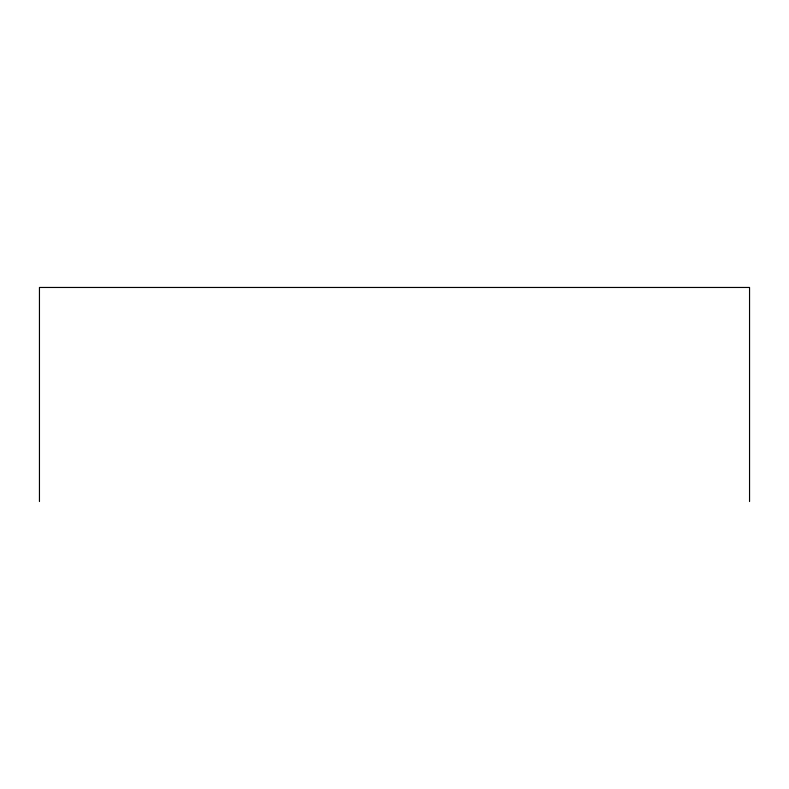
<?xml version="1.0" encoding="UTF-8"?>
<svg xmlns="http://www.w3.org/2000/svg" width="789" height="789" viewBox="0 0 789 789"><rect width="100%" height="100%" fill="white"/><g stroke="black" fill="none" stroke-linecap="round" stroke-linejoin="round"><path stroke-width="1.18" d="M749.55 501.538L749.55 287.462L39.45 287.462L39.45 501.538"/></g></svg>
